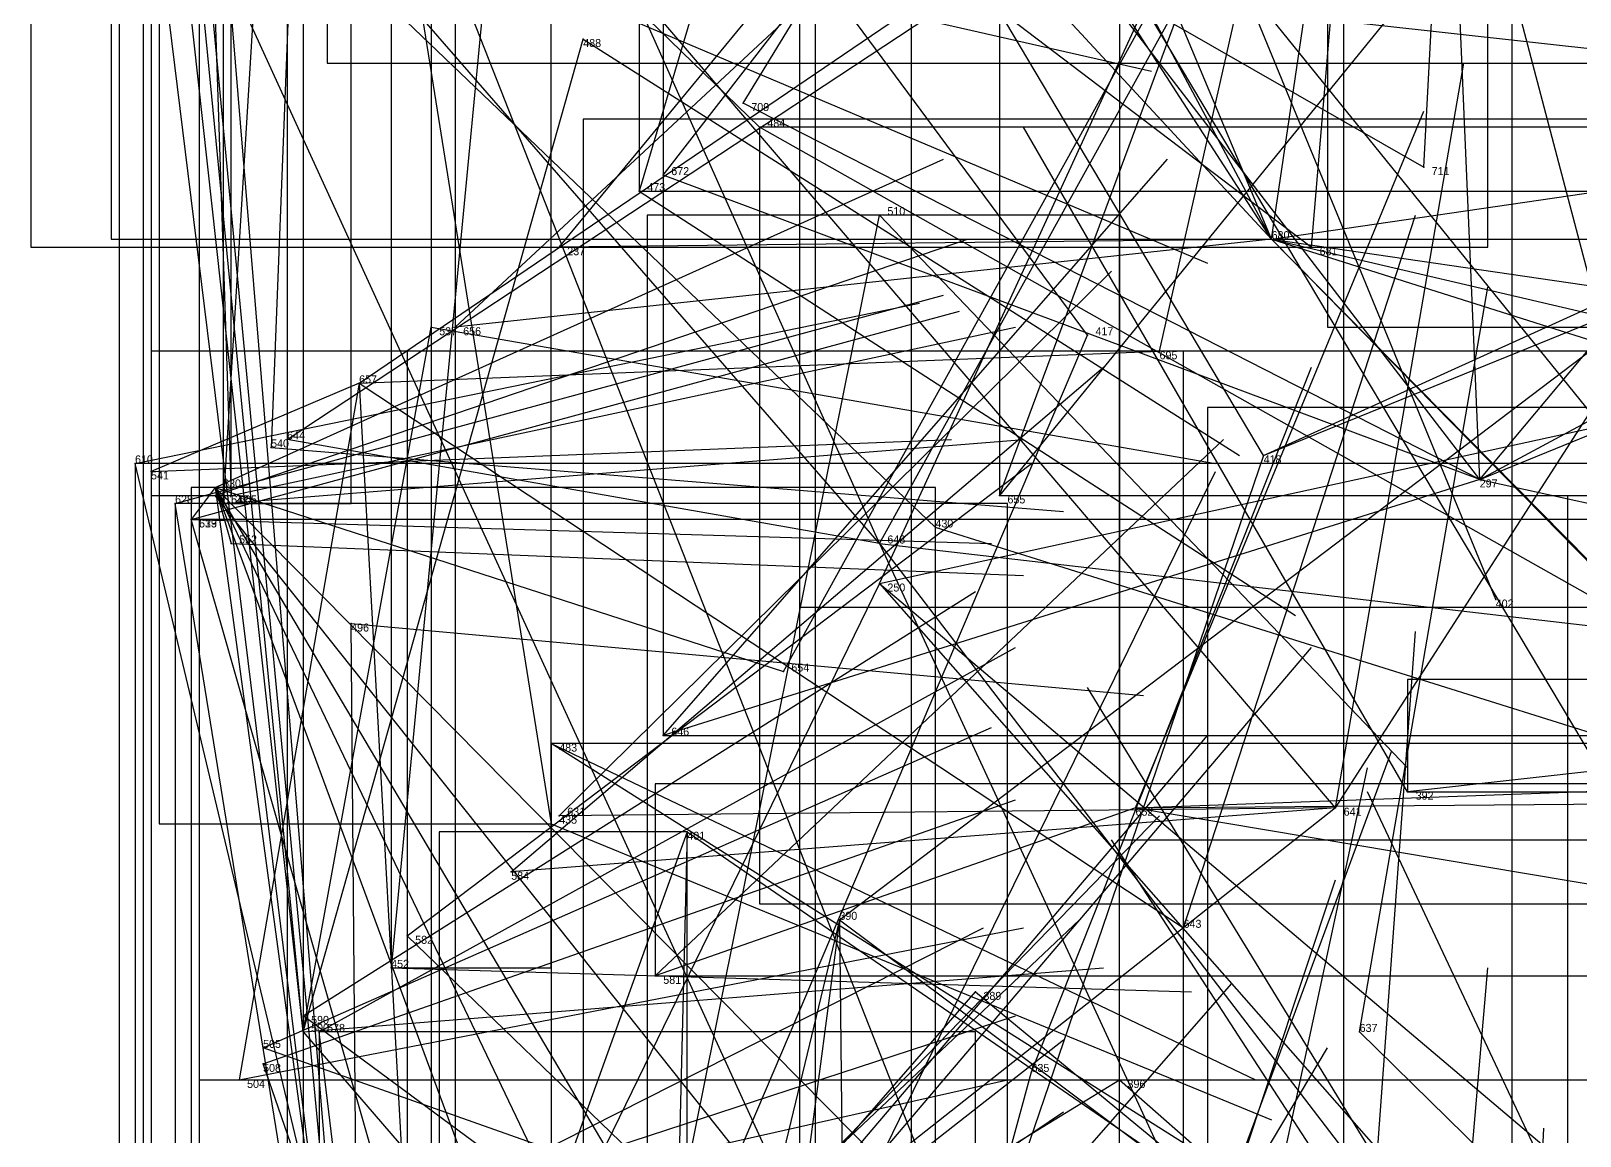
# Model space of a CAD drawing. Extents: x 59.1 to 70.8, y 600.3 to 605.1.
# Drawn here: x 68.099 to 68.2925, y 601.202 to 601.34 of the extents above; entities that cross this region are included whole.
import ezdxf

# ---------------------------------------------------------------- set-up
doc = ezdxf.new("R2010")
doc.units = 0
for name, color, linetype in [('Clients', 3, 'CONTINUOUS'), ('Facilities', 3, 'CONTINUOUS'), ('Facilities_lines', 3, 'CONTINUOUS'), ('Min_max_boxes', 1, 'CONTINUOUS'), ('Normals', 1, 'CONTINUOUS'), ('Source_points', 5, 'CONTINUOUS'), ('Text', 3, 'CONTINUOUS')]:
    doc.layers.add(name, color=color, linetype=linetype)

msp = doc.modelspace()

# ---------------------------------------------------------------- linework, layer by layer
at = {"layer": 'Clients', "color": 5}
for p in [(68.168, 601.339, 444.729), (68.188, 601.331, 445.565), (68.19, 601.328, 444.651), (68.273, 601.323, 445.668), (68.178, 601.322, 445.504), (68.175, 601.32, 444.723), (68.205, 601.317, 444.576), (68.165, 601.313, 445.444), (68.259, 601.313, 445.611), (68.149, 601.303, 444.799), (68.152, 601.303, 445.385), (68.231, 601.302, 444.499), (68.24, 601.3, 445.553), (68.129, 601.288, 444.874), (68.131, 601.289, 445.264), (68.112, 601.286, 445.022), (68.114, 601.285, 444.945), (68.122, 601.282, 445.138), (68.124, 601.282, 445.007), (68.22, 601.282, 445.497), (68.117, 601.281, 445.098), (68.123, 601.281, 444.944), (68.119, 601.279, 445.076), (68.119, 601.279, 444.871), (68.212, 601.278, 444.518), (68.124, 601.276, 444.792), (68.139, 601.266, 444.716), (68.193, 601.26, 445.378), (68.178, 601.252, 445.318), (68.164, 601.251, 444.564), (68.271, 601.245, 444.339), (68.165, 601.242, 445.259), (68.164, 601.241, 444.606), (68.159, 601.235, 445.196), (68.243, 601.228, 445.35), (68.146, 601.227, 445.137), (68.144, 601.223, 444.683), (68.177, 601.222, 445.129), (68.217, 601.22, 444.334), (68.133, 601.217, 445.079), (68.135, 601.215, 445.015), (68.265, 601.215, 445.257), (68.128, 601.213, 444.95), (68.128, 601.211, 444.885), (68.125, 601.209, 444.823), (68.224, 601.21, 445.294), (68.235, 601.209, 444.255)]:
    msp.add_point(p, dxfattribs=at)
at = {"layer": 'Facilities', "color": 3}
for p in [(68.254, 601.314, 445.521), (68.14, 601.296, 445.325), (68.253, 601.287, 444.42), (68.28, 601.284, 445.465), (68.122, 601.283, 445.203), (68.205, 601.276, 445.367), (68.205, 601.271, 445.438), (68.282, 601.269, 444.343), (68.237, 601.243, 445.311), (68.262, 601.243, 445.407), (68.181, 601.24, 444.487), (68.2, 601.229, 444.409), (68.133, 601.215, 444.755)]:
    msp.add_point(p, dxfattribs=at)
at = {"layer": 'Facilities_lines', "color": 3}
for p, q in [((68.247, 601.562, 445.181), (68.175, 601.32, 444.723)), ((68.115, 601.555, 445.52), (68.124, 601.282, 445.007)), ((68.139, 601.541, 445.29), (68.123, 601.281, 444.944)), ((68.139, 601.541, 445.29), (68.129, 601.288, 444.874)), ((68.254, 601.314, 445.521), (68.162, 601.533, 446.164)), ((68.254, 601.314, 445.521), (68.171, 601.469, 445.934)), ((68.14, 601.149, 444.743), (68.11, 601.466, 445.257)), ((68.254, 601.314, 445.521), (68.161, 601.458, 445.873)), ((68.36, 601.454, 445.953), (68.22, 601.282, 445.497)), ((68.133, 601.435, 445.173), (68.164, 601.241, 444.606)), ((68.205, 601.276, 445.367), (68.134, 601.435, 445.626)), ((68.164, 601.432, 444.952), (68.144, 601.223, 444.683)), ((68.262, 601.243, 445.407), (68.383, 601.431, 445.837)), ((68.133, 601.215, 444.755), (68.113, 601.42, 445.376)), ((68.28, 601.284, 445.465), (68.394, 601.42, 445.779)), ((68.197, 601.412, 445.822), (68.318, 601.209, 445.328)), ((68.197, 601.412, 445.822), (68.307, 601.276, 445.522)), ((68.28, 601.284, 445.465), (68.187, 601.405, 445.761)), ((68.254, 601.314, 445.521), (68.178, 601.396, 445.7)), ((68.163, 601.386, 445.641), (68.259, 601.313, 445.611)), ((68.163, 601.386, 445.641), (68.273, 601.323, 445.668)), ((68.14, 601.149, 444.743), (68.112, 601.376, 445.109)), ((68.262, 601.243, 445.407), (68.149, 601.375, 445.582)), ((68.232, 601.144, 445.105), (68.143, 601.37, 445.522)), ((68.205, 601.276, 445.367), (68.131, 601.361, 445.398)), ((68.196, 601.189, 445.177), (68.12, 601.355, 445.335)), ((68.14, 601.149, 444.743), (68.123, 601.355, 445.076)), ((68.133, 601.215, 444.755), (68.118, 601.351, 445.274)), ((68.253, 601.287, 444.42), (68.392, 601.35, 444.677)), ((68.22, 601.346, 445.578), (68.31, 601.336, 445.612)), ((68.28, 601.284, 445.465), (68.388, 601.342, 445.551)), ((68.133, 601.215, 444.755), (68.168, 601.339, 444.729)), ((68.253, 601.287, 444.42), (68.381, 601.339, 444.603)), ((68.254, 601.314, 445.521), (68.384, 601.333, 445.617)), ((68.28, 601.284, 445.465), (68.188, 601.331, 445.565)), ((68.28, 601.284, 445.465), (68.398, 601.332, 445.493)), ((68.2, 601.229, 444.409), (68.332, 601.329, 444.49)), ((68.362, 601.231, 444.228), (68.19, 601.328, 444.651)), ((68.28, 601.284, 445.465), (68.178, 601.322, 445.504)), ((68.176, 601.173, 444.465), (68.205, 601.317, 444.576)), ((68.254, 601.314, 445.521), (68.152, 601.303, 445.385)), ((68.254, 601.314, 445.521), (68.165, 601.313, 445.444)), ((68.254, 601.314, 445.521), (68.361, 601.289, 445.44)), ((68.254, 601.314, 445.521), (68.411, 601.154, 445.011)), ((68.254, 601.314, 445.521), (68.371, 601.277, 445.382)), ((68.254, 601.314, 445.521), (68.397, 601.169, 445.066)), ((68.254, 601.314, 445.521), (68.35, 601.3, 445.5)), ((68.133, 601.215, 444.755), (68.149, 601.303, 444.799)), ((68.176, 601.173, 444.465), (68.231, 601.302, 444.499)), ((68.14, 601.296, 445.325), (68.24, 601.3, 445.553)), ((68.205, 601.271, 445.438), (68.338, 601.3, 445.571)), ((68.14, 601.296, 445.325), (68.114, 601.285, 444.945)), ((68.14, 601.296, 445.325), (68.125, 601.209, 444.823)), ((68.14, 601.296, 445.325), (68.152, 601.078, 444.564)), ((68.14, 601.296, 445.325), (68.243, 601.228, 445.35)), ((68.205, 601.276, 445.367), (68.131, 601.289, 445.264)), ((68.174, 601.026, 444.586), (68.112, 601.286, 445.022)), ((68.253, 601.287, 444.42), (68.195, 601.117, 444.201)), ((68.28, 601.284, 445.465), (68.178, 601.252, 445.318)), ((68.28, 601.284, 445.465), (68.385, 601.261, 445.327)), ((68.122, 601.283, 445.203), (68.119, 601.279, 444.871)), ((68.122, 601.283, 445.203), (68.207, 601.053, 444.768)), ((68.122, 601.283, 445.203), (68.136, 601.18, 444.594)), ((68.122, 601.283, 445.203), (68.2, 601.12, 444.987)), ((68.122, 601.283, 445.203), (68.124, 601.276, 444.792)), ((68.122, 601.283, 445.203), (68.205, 601.199, 445.236)), ((68.122, 601.283, 445.203), (68.212, 601.131, 445.048)), ((68.122, 601.283, 445.203), (68.193, 601.26, 445.378)), ((68.196, 601.189, 445.177), (68.122, 601.282, 445.138)), ((68.149, 601.083, 444.552), (68.117, 601.281, 445.098)), ((68.188, 601.038, 444.647), (68.119, 601.279, 445.076)), ((68.362, 601.231, 444.228), (68.212, 601.278, 444.518)), ((68.205, 601.276, 445.367), (68.3, 601.265, 445.409)), ((68.205, 601.276, 445.367), (68.273, 601.129, 445.02)), ((68.205, 601.276, 445.367), (68.313, 601.135, 445.113)), ((68.205, 601.271, 445.438), (68.146, 601.15, 444.872)), ((68.205, 601.271, 445.438), (68.36, 601.095, 445.003)), ((68.205, 601.271, 445.438), (68.341, 601.156, 445.168)), ((68.14, 601.149, 444.743), (68.139, 601.266, 444.716)), ((68.397, 601.259, 444.37), (68.271, 601.245, 444.339)), ((68.305, 601.162, 444.023), (68.164, 601.251, 444.564)), ((68.237, 601.243, 445.311), (68.32, 601.246, 445.351)), ((68.237, 601.243, 445.311), (68.362, 601.244, 445.376)), ((68.262, 601.243, 445.407), (68.159, 601.235, 445.196)), ((68.262, 601.243, 445.407), (68.165, 601.242, 445.259)), ((68.262, 601.243, 445.407), (68.172, 601.172, 445.056)), ((68.237, 601.243, 445.311), (68.177, 601.222, 445.129)), ((68.237, 601.243, 445.311), (68.338, 601.226, 445.296)), ((68.181, 601.24, 444.487), (68.15, 601.154, 444.543)), ((68.181, 601.24, 444.487), (68.174, 600.956, 444.036)), ((68.2, 601.229, 444.409), (68.168, 601.096, 444.347)), ((68.2, 601.229, 444.409), (68.178, 601.062, 444.18)), ((68.2, 601.229, 444.409), (68.202, 601.049, 444.045)), ((68.232, 601.144, 445.105), (68.146, 601.227, 445.137)), ((68.176, 601.173, 444.465), (68.217, 601.22, 444.334)), ((68.232, 601.144, 445.105), (68.133, 601.217, 445.079)), ((68.133, 601.215, 444.755), (68.197, 601.141, 444.21)), ((68.151, 601.082, 444.489), (68.135, 601.215, 445.015)), ((68.366, 601.116, 444.974), (68.265, 601.215, 445.257)), ((68.196, 601.189, 445.177), (68.128, 601.213, 444.95)), ((68.188, 601.038, 444.647), (68.128, 601.211, 444.885)), ((68.174, 601.026, 444.586), (68.224, 601.21, 445.294)), ((68.176, 601.173, 444.465), (68.235, 601.209, 444.255))]:
    msp.add_line(p, q, dxfattribs=at)
at = {"layer": 'Min_max_boxes', "color": 1}
for p, q in [((68.109, 601.645, 445.558), (68.109, 601.314, 445.558)), ((68.109, 601.645, 446.338), (68.109, 601.314, 446.338)), ((68.115, 601.629, 444.606), (68.115, 601.241, 444.606)), ((68.115, 601.629, 445.839), (68.115, 601.241, 445.839)), ((68.164, 601.241, 444.606), (68.164, 601.629, 444.606)), ((68.164, 601.241, 445.839), (68.164, 601.629, 445.839)), ((68.22, 601.587, 445.497), (68.22, 601.282, 445.497)), ((68.22, 601.587, 446.07), (68.22, 601.282, 446.07)), ((68.099, 601.585, 445.186), (68.099, 601.313, 445.186)), ((68.099, 601.585, 446.117), (68.099, 601.313, 446.117)), ((68.281, 601.313, 445.186), (68.281, 601.585, 445.186)), ((68.281, 601.313, 446.117), (68.281, 601.585, 446.117)), ((68.12, 601.575, 445.328), (68.12, 601.209, 445.328)), ((68.12, 601.575, 445.965), (68.12, 601.209, 445.965)), ((68.175, 601.562, 444.723), (68.175, 601.32, 444.723)), ((68.175, 601.562, 445.181), (68.175, 601.32, 445.181)), ((68.114, 601.555, 445.007), (68.114, 601.282, 445.007)), ((68.114, 601.555, 445.52), (68.114, 601.282, 445.52)), ((68.124, 601.282, 445.007), (68.124, 601.555, 445.007)), ((68.124, 601.282, 445.52), (68.124, 601.555, 445.52)), ((68.123, 601.541, 444.874), (68.123, 601.281, 444.874)), ((68.123, 601.541, 445.29), (68.123, 601.281, 445.29)), ((68.139, 601.281, 444.874), (68.139, 601.541, 444.874)), ((68.139, 601.281, 445.29), (68.139, 601.541, 445.29)), ((68.152, 601.533, 445.011), (68.152, 601.154, 445.011)), ((68.152, 601.533, 446.164), (68.152, 601.154, 446.164)), ((68.136, 601.496, 445.458), (68.136, 601.336, 445.458)), ((68.136, 601.496, 446.052), (68.136, 601.336, 446.052)), ((68.11, 601.466, 444.518), (68.11, 600.983, 444.518)), ((68.11, 601.466, 445.257), (68.11, 600.983, 445.257)), ((68.209, 600.983, 444.518), (68.209, 601.466, 444.518)), ((68.209, 600.983, 445.257), (68.209, 601.466, 445.257)), ((68.235, 601.462, 444.625), (68.235, 601.239, 444.625)), ((68.235, 601.462, 444.914), (68.235, 601.239, 444.914)), ((68.261, 601.46, 444.658), (68.261, 601.303, 444.658)), ((68.261, 601.46, 444.908), (68.261, 601.303, 444.908)), ((68.131, 601.435, 445.02), (68.131, 601.129, 445.02)), ((68.131, 601.435, 445.626), (68.131, 601.129, 445.626)), ((68.144, 601.432, 444.683), (68.144, 601.223, 444.683)), ((68.144, 601.432, 444.952), (68.144, 601.223, 444.952)), ((68.149, 601.431, 445.056), (68.149, 601.172, 445.056)), ((68.149, 601.431, 445.837), (68.149, 601.172, 445.837)), ((68.164, 601.223, 444.683), (68.164, 601.432, 444.683)), ((68.164, 601.223, 444.952), (68.164, 601.432, 444.952)), ((68.113, 601.42, 444.21), (68.113, 601.141, 444.21)), ((68.113, 601.42, 445.376), (68.113, 601.141, 445.376)), ((68.178, 601.42, 445.318), (68.178, 601.252, 445.318)), ((68.178, 601.42, 445.779), (68.178, 601.252, 445.779)), ((68.197, 601.141, 444.21), (68.197, 601.42, 444.21)), ((68.197, 601.141, 445.376), (68.197, 601.42, 445.376)), ((68.133, 601.37, 444.421), (68.133, 600.97, 444.421)), ((68.133, 601.37, 445.522), (68.133, 600.97, 445.522)), ((68.263, 601.37, 444.173), (68.263, 601.107, 444.173)), ((68.263, 601.37, 444.748), (68.263, 601.107, 444.748)), ((68.12, 601.355, 444.618), (68.12, 601.066, 444.618)), ((68.12, 601.355, 445.335), (68.12, 601.066, 445.335)), ((68.284, 601.354, 444.271), (68.284, 600.99, 444.271)), ((68.284, 601.354, 445.198), (68.284, 600.99, 445.198)), ((68.195, 601.35, 444.201), (68.195, 601.117, 444.201)), ((68.195, 601.35, 444.677), (68.195, 601.117, 444.677)), ((68.136, 601.336, 445.458), (68.335, 601.336, 445.458)), ((68.136, 601.336, 446.052), (68.335, 601.336, 446.052)), ((68.136, 601.336, 445.458), (68.136, 601.336, 446.052)), ((68.332, 601.329, 444.045), (68.168, 601.329, 444.045)), ((68.168, 601.329, 444.045), (68.168, 601.049, 444.045)), ((68.332, 601.329, 444.49), (68.168, 601.329, 444.49)), ((68.168, 601.329, 444.49), (68.168, 601.049, 444.49)), ((68.168, 601.329, 444.045), (68.168, 601.329, 444.49)), ((68.475, 601.328, 444.228), (68.19, 601.328, 444.228)), ((68.19, 601.328, 444.228), (68.19, 601.231, 444.228)), ((68.475, 601.328, 444.651), (68.19, 601.328, 444.651)), ((68.19, 601.328, 444.651), (68.19, 601.231, 444.651)), ((68.19, 601.328, 444.228), (68.19, 601.328, 444.651)), ((68.175, 601.32, 444.723), (68.437, 601.32, 444.723)), ((68.175, 601.32, 445.181), (68.437, 601.32, 445.181)), ((68.175, 601.32, 444.723), (68.175, 601.32, 445.181)), ((68.235, 601.317, 444.255), (68.176, 601.317, 444.255)), ((68.176, 601.317, 444.255), (68.176, 601.173, 444.255)), ((68.235, 601.317, 444.576), (68.176, 601.317, 444.576)), ((68.176, 601.317, 444.576), (68.176, 601.173, 444.576)), ((68.176, 601.317, 444.255), (68.176, 601.317, 444.576)), ((68.235, 601.173, 444.255), (68.235, 601.317, 444.255)), ((68.235, 601.173, 444.576), (68.235, 601.317, 444.576)), ((68.235, 601.317, 444.255), (68.235, 601.317, 444.576)), ((68.099, 601.313, 445.186), (68.281, 601.313, 445.186)), ((68.099, 601.313, 446.117), (68.281, 601.313, 446.117)), ((68.099, 601.313, 445.186), (68.099, 601.313, 446.117)), ((68.109, 601.314, 445.558), (68.352, 601.314, 445.558)), ((68.109, 601.314, 446.338), (68.352, 601.314, 446.338)), ((68.109, 601.314, 445.558), (68.109, 601.314, 446.338)), ((68.281, 601.313, 445.186), (68.281, 601.313, 446.117)), ((68.261, 601.303, 444.658), (68.448, 601.303, 444.658)), ((68.261, 601.303, 444.908), (68.448, 601.303, 444.908)), ((68.261, 601.303, 444.658), (68.261, 601.303, 444.908)), ((68.243, 601.3, 444.564), (68.114, 601.3, 444.564)), ((68.114, 601.3, 444.564), (68.114, 601.078, 444.564)), ((68.243, 601.3, 445.553), (68.114, 601.3, 445.553)), ((68.114, 601.3, 445.553), (68.114, 601.078, 445.553)), ((68.114, 601.3, 444.564), (68.114, 601.3, 445.553)), ((68.36, 601.3, 444.872), (68.146, 601.3, 444.872)), ((68.146, 601.3, 444.872), (68.146, 601.095, 444.872)), ((68.36, 601.3, 445.571), (68.146, 601.3, 445.571)), ((68.146, 601.3, 445.571), (68.146, 601.095, 445.571)), ((68.146, 601.3, 444.872), (68.146, 601.3, 445.571)), ((68.243, 601.078, 444.564), (68.243, 601.3, 444.564)), ((68.243, 601.078, 445.553), (68.243, 601.3, 445.553)), ((68.243, 601.3, 444.564), (68.243, 601.3, 445.553)), ((68.475, 601.293, 444.507), (68.246, 601.293, 444.507)), ((68.246, 601.293, 444.507), (68.246, 600.918, 444.507)), ((68.475, 601.293, 445.257), (68.246, 601.293, 445.257)), ((68.246, 601.293, 445.257), (68.246, 600.918, 445.257)), ((68.246, 601.293, 444.507), (68.246, 601.293, 445.257)), ((68.304, 601.286, 444.222), (68.112, 601.286, 444.222)), ((68.112, 601.286, 444.222), (68.112, 600.832, 444.222)), ((68.304, 601.286, 445.294), (68.112, 601.286, 445.294)), ((68.112, 601.286, 445.294), (68.112, 600.832, 445.294)), ((68.112, 601.286, 444.222), (68.112, 601.286, 445.294)), ((68.114, 601.282, 445.007), (68.124, 601.282, 445.007)), ((68.114, 601.282, 445.52), (68.124, 601.282, 445.52)), ((68.114, 601.282, 445.007), (68.114, 601.282, 445.52)), ((68.212, 601.283, 444.594), (68.119, 601.283, 444.594)), ((68.119, 601.283, 444.594), (68.119, 601.053, 444.594)), ((68.212, 601.283, 445.378), (68.119, 601.283, 445.378)), ((68.119, 601.283, 445.378), (68.119, 601.053, 445.378)), ((68.119, 601.283, 444.594), (68.119, 601.283, 445.378)), ((68.124, 601.282, 445.007), (68.124, 601.282, 445.52)), ((68.212, 601.053, 444.594), (68.212, 601.283, 444.594)), ((68.212, 601.053, 445.378), (68.212, 601.283, 445.378)), ((68.212, 601.283, 444.594), (68.212, 601.283, 445.378)), ((68.22, 601.282, 445.497), (68.453, 601.282, 445.497)), ((68.22, 601.282, 446.07), (68.453, 601.282, 446.07)), ((68.22, 601.282, 445.497), (68.22, 601.282, 446.07)), ((68.221, 601.281, 444.105), (68.117, 601.281, 444.105)), ((68.117, 601.281, 444.105), (68.117, 600.992, 444.105)), ((68.221, 601.281, 445.098), (68.117, 601.281, 445.098)), ((68.117, 601.281, 445.098), (68.117, 600.992, 445.098)), ((68.117, 601.281, 444.105), (68.117, 601.281, 445.098)), ((68.123, 601.281, 444.874), (68.139, 601.281, 444.874)), ((68.123, 601.281, 445.29), (68.139, 601.281, 445.29)), ((68.123, 601.281, 444.874), (68.123, 601.281, 445.29)), ((68.139, 601.281, 444.874), (68.139, 601.281, 445.29)), ((68.221, 600.992, 444.105), (68.221, 601.281, 444.105)), ((68.221, 600.992, 445.098), (68.221, 601.281, 445.098)), ((68.221, 601.281, 444.105), (68.221, 601.281, 445.098)), ((68.322, 601.279, 444.154), (68.119, 601.279, 444.154)), ((68.119, 601.279, 444.154), (68.119, 600.847, 444.154)), ((68.322, 601.279, 445.221), (68.119, 601.279, 445.221)), ((68.119, 601.279, 445.221), (68.119, 600.847, 445.221)), ((68.119, 601.279, 444.154), (68.119, 601.279, 445.221)), ((68.408, 601.268, 443.494), (68.195, 601.268, 443.494)), ((68.195, 601.268, 443.494), (68.195, 600.84, 443.494)), ((68.408, 601.268, 444.441), (68.195, 601.268, 444.441)), ((68.195, 601.268, 444.441), (68.195, 600.84, 444.441)), ((68.195, 601.268, 443.494), (68.195, 601.268, 444.441)), ((68.397, 601.259, 444.339), (68.271, 601.259, 444.339)), ((68.271, 601.259, 444.339), (68.271, 601.245, 444.339)), ((68.397, 601.259, 444.37), (68.271, 601.259, 444.37)), ((68.271, 601.259, 444.37), (68.271, 601.245, 444.37)), ((68.271, 601.259, 444.339), (68.271, 601.259, 444.37)), ((68.178, 601.252, 445.318), (68.398, 601.252, 445.318)), ((68.178, 601.252, 445.779), (68.398, 601.252, 445.779)), ((68.178, 601.252, 445.318), (68.178, 601.252, 445.779)), ((68.305, 601.251, 444.023), (68.164, 601.251, 444.023)), ((68.164, 601.251, 444.023), (68.164, 601.162, 444.023)), ((68.305, 601.251, 444.564), (68.164, 601.251, 444.564)), ((68.164, 601.251, 444.564), (68.164, 601.162, 444.564)), ((68.164, 601.251, 444.023), (68.164, 601.251, 444.564)), ((68.362, 601.246, 445.129), (68.177, 601.246, 445.129)), ((68.177, 601.246, 445.129), (68.177, 601.222, 445.129)), ((68.362, 601.246, 445.376), (68.177, 601.246, 445.376)), ((68.177, 601.246, 445.376), (68.177, 601.222, 445.376)), ((68.177, 601.246, 445.129), (68.177, 601.246, 445.376)), ((68.271, 601.245, 444.339), (68.397, 601.245, 444.339)), ((68.271, 601.245, 444.37), (68.397, 601.245, 444.37)), ((68.271, 601.245, 444.339), (68.271, 601.245, 444.37)), ((68.115, 601.241, 444.606), (68.164, 601.241, 444.606)), ((68.115, 601.241, 445.839), (68.164, 601.241, 445.839)), ((68.115, 601.241, 444.606), (68.115, 601.241, 445.839)), ((68.181, 601.24, 444.036), (68.15, 601.24, 444.036)), ((68.15, 601.24, 444.036), (68.15, 600.956, 444.036)), ((68.181, 601.24, 444.543), (68.15, 601.24, 444.543)), ((68.15, 601.24, 444.543), (68.15, 600.956, 444.543)), ((68.15, 601.24, 444.036), (68.15, 601.24, 444.543)), ((68.164, 601.241, 444.606), (68.164, 601.241, 445.839)), ((68.181, 600.956, 444.036), (68.181, 601.24, 444.036)), ((68.181, 600.956, 444.543), (68.181, 601.24, 444.543)), ((68.181, 601.24, 444.036), (68.181, 601.24, 444.543)), ((68.235, 601.239, 444.625), (68.488, 601.239, 444.625)), ((68.235, 601.239, 444.914), (68.488, 601.239, 444.914)), ((68.235, 601.239, 444.625), (68.235, 601.239, 444.914)), ((68.19, 601.231, 444.228), (68.475, 601.231, 444.228)), ((68.19, 601.231, 444.651), (68.475, 601.231, 444.651)), ((68.19, 601.231, 444.228), (68.19, 601.231, 444.651)), ((68.144, 601.223, 444.683), (68.164, 601.223, 444.683)), ((68.144, 601.223, 444.952), (68.164, 601.223, 444.952)), ((68.144, 601.223, 444.683), (68.144, 601.223, 444.952)), ((68.164, 601.223, 444.683), (68.164, 601.223, 444.952)), ((68.177, 601.222, 445.129), (68.362, 601.222, 445.129)), ((68.177, 601.222, 445.376), (68.362, 601.222, 445.376)), ((68.177, 601.222, 445.129), (68.177, 601.222, 445.376)), ((68.217, 601.215, 444.287), (68.135, 601.215, 444.287)), ((68.135, 601.215, 444.287), (68.135, 600.916, 444.287)), ((68.217, 601.215, 445.015), (68.135, 601.215, 445.015)), ((68.135, 601.215, 445.015), (68.135, 600.916, 445.015)), ((68.135, 601.215, 444.287), (68.135, 601.215, 445.015)), ((68.217, 600.916, 444.287), (68.217, 601.215, 444.287)), ((68.217, 600.916, 445.015), (68.217, 601.215, 445.015)), ((68.217, 601.215, 444.287), (68.217, 601.215, 445.015)), ((68.12, 601.209, 445.328), (68.325, 601.209, 445.328)), ((68.12, 601.209, 445.965), (68.325, 601.209, 445.965)), ((68.12, 601.209, 445.328), (68.12, 601.209, 445.965))]:
    msp.add_line(p, q, dxfattribs=at)
at = {"layer": 'Normals', "color": 1}
for p, q in [((68.273, 601.323, 445.668), (68.278, 601.417, 445.635)), ((68.188, 601.331, 445.565), (68.238, 601.413, 445.539)), ((68.254, 601.314, 445.521), (68.268, 601.409, 445.493)), ((68.259, 601.313, 445.611), (68.267, 601.408, 445.581)), ((68.178, 601.322, 445.504), (68.237, 601.398, 445.476)), ((68.19, 601.328, 444.651), (68.121, 601.395, 444.623)), ((68.24, 601.3, 445.553), (68.261, 601.393, 445.523)), ((68.165, 601.313, 445.444), (68.226, 601.387, 445.416)), ((68.231, 601.302, 444.499), (68.174, 601.379, 444.471)), ((68.28, 601.284, 445.465), (68.276, 601.378, 445.431)), ((68.253, 601.287, 444.42), (68.203, 601.371, 444.398)), ((68.22, 601.282, 445.497), (68.253, 601.371, 445.465)), ((68.152, 601.303, 445.385), (68.223, 601.369, 445.361)), ((68.205, 601.276, 445.367), (68.251, 601.359, 445.335)), ((68.205, 601.271, 445.438), (68.245, 601.358, 445.408)), ((68.282, 601.269, 444.343), (68.245, 601.359, 444.319)), ((68.142, 601.357, 444.881), (68.239, 601.335, 444.894)), ((68.14, 601.296, 445.325), (68.221, 601.351, 445.305)), ((68.156, 601.349, 444.804), (68.246, 601.311, 444.827)), ((68.212, 601.278, 444.518), (68.143, 601.344, 444.49)), ((68.131, 601.289, 445.264), (68.213, 601.343, 445.244)), ((68.193, 601.26, 445.378), (68.239, 601.343, 445.346)), ((68.309, 601.251, 444.266), (68.285, 601.342, 444.233)), ((68.168, 601.339, 444.729), (68.25, 601.287, 444.754)), ((68.262, 601.243, 445.407), (68.278, 601.336, 445.373)), ((68.237, 601.243, 445.311), (68.273, 601.33, 445.277)), ((68.271, 601.245, 444.339), (68.223, 601.328, 444.31)), ((68.122, 601.283, 445.203), (68.213, 601.324, 445.19)), ((68.178, 601.252, 445.318), (68.241, 601.324, 445.287)), ((68.175, 601.32, 444.723), (68.257, 601.267, 444.747)), ((68.205, 601.317, 444.576), (68.271, 601.248, 444.605)), ((68.243, 601.228, 445.35), (68.272, 601.317, 445.316)), ((68.122, 601.282, 445.138), (68.216, 601.314, 445.127)), ((68.165, 601.242, 445.259), (68.234, 601.31, 445.234)), ((68.265, 601.215, 445.257), (68.281, 601.308, 445.224)), ((68.112, 601.286, 445.022), (68.21, 601.306, 445.018)), ((68.117, 601.281, 445.098), (68.213, 601.307, 445.089)), ((68.119, 601.279, 445.076), (68.215, 601.305, 445.07)), ((68.124, 601.282, 445.007), (68.222, 601.303, 445.002)), ((68.149, 601.303, 444.799), (68.247, 601.286, 444.808)), ((68.159, 601.235, 445.196), (68.233, 601.298, 445.174)), ((68.224, 601.21, 445.294), (68.259, 601.298, 445.263)), ((68.114, 601.285, 444.945), (68.214, 601.289, 444.946)), ((68.123, 601.281, 444.944), (68.223, 601.289, 444.944)), ((68.129, 601.288, 444.874), (68.228, 601.28, 444.883)), ((68.177, 601.222, 445.129), (68.248, 601.289, 445.108)), ((68.146, 601.227, 445.137), (68.224, 601.286, 445.118)), ((68.205, 601.199, 445.236), (68.247, 601.285, 445.207)), ((68.291, 601.188, 445.275), (68.291, 601.282, 445.242)), ((68.119, 601.279, 444.871), (68.219, 601.276, 444.878)), ((68.124, 601.276, 444.792), (68.223, 601.272, 444.801)), ((68.133, 601.217, 445.079), (68.217, 601.27, 445.066)), ((68.139, 601.266, 444.716), (68.238, 601.257, 444.728)), ((68.265, 601.17, 445.221), (68.272, 601.265, 445.192)), ((68.135, 601.215, 445.015), (68.222, 601.263, 445)), ((68.196, 601.189, 445.177), (68.259, 601.263, 445.152)), ((68.28, 601.178, 444.102), (68.231, 601.258, 444.068)), ((68.128, 601.213, 444.95), (68.219, 601.253, 444.941)), ((68.183, 601.178, 445.119), (68.246, 601.252, 445.095)), ((68.164, 601.251, 444.564), (68.252, 601.209, 444.586)), ((68.236, 601.161, 445.074), (68.269, 601.25, 445.042)), ((68.246, 601.155, 445.166), (68.266, 601.248, 445.136)), ((68.128, 601.211, 444.885), (68.222, 601.244, 444.878)), ((68.305, 601.162, 444.023), (68.266, 601.245, 443.984)), ((68.172, 601.172, 445.056), (68.24, 601.242, 445.034)), ((68.164, 601.241, 444.606), (68.254, 601.204, 444.629)), ((68.181, 601.24, 444.487), (68.261, 601.185, 444.511)), ((68.284, 601.162, 444.103), (68.234, 601.239, 444.063)), ((68.232, 601.144, 445.105), (68.262, 601.234, 445.074)), ((68.125, 601.209, 444.823), (68.223, 601.228, 444.823)), ((68.129, 601.183, 444.902), (68.218, 601.228, 444.891)), ((68.159, 601.162, 444.999), (68.23, 601.229, 444.978)), ((68.2, 601.229, 444.409), (68.279, 601.17, 444.427)), ((68.133, 601.215, 444.755), (68.233, 601.223, 444.761)), ((68.144, 601.223, 444.683), (68.244, 601.22, 444.689)), ((68.273, 601.129, 445.02), (68.281, 601.223, 444.986)), ((68.185, 601.148, 444.977), (68.249, 601.221, 444.954)), ((68.217, 601.22, 444.334), (68.291, 601.159, 444.362)), ((68.127, 601.186, 444.823), (68.222, 601.217, 444.819)), ((68.15, 601.153, 444.938), (68.228, 601.214, 444.923)), ((68.212, 601.131, 445.048), (68.261, 601.213, 445.021)), ((68.123, 601.187, 444.747), (68.221, 601.209, 444.747)), ((68.235, 601.209, 444.255), (68.308, 601.145, 444.28)), ((68.146, 601.15, 444.872), (68.228, 601.205, 444.857)), ((68.284, 601.109, 445.063), (68.288, 601.203, 445.029))]:
    msp.add_line(p, q, dxfattribs=at)
at = {"layer": 'Source_points', "color": 5}
for p in [(68.168, 601.339, 444.729), (68.188, 601.331, 445.565), (68.19, 601.328, 444.651), (68.273, 601.323, 445.668), (68.178, 601.322, 445.504), (68.175, 601.32, 444.723), (68.205, 601.317, 444.576), (68.165, 601.313, 445.444), (68.254, 601.314, 445.521), (68.259, 601.313, 445.611), (68.149, 601.303, 444.799), (68.152, 601.303, 445.385), (68.231, 601.302, 444.499), (68.24, 601.3, 445.553), (68.14, 601.296, 445.325), (68.129, 601.288, 444.874), (68.131, 601.289, 445.264), (68.112, 601.286, 445.022), (68.253, 601.287, 444.42), (68.114, 601.285, 444.945), (68.28, 601.284, 445.465), (68.122, 601.283, 445.203), (68.122, 601.282, 445.138), (68.124, 601.282, 445.007), (68.22, 601.282, 445.497), (68.117, 601.281, 445.098), (68.123, 601.281, 444.944), (68.119, 601.279, 444.871), (68.119, 601.279, 445.076), (68.212, 601.278, 444.518), (68.124, 601.276, 444.792), (68.205, 601.276, 445.367), (68.205, 601.271, 445.438), (68.282, 601.269, 444.343), (68.139, 601.266, 444.716), (68.193, 601.26, 445.378), (68.178, 601.252, 445.318), (68.164, 601.251, 444.564), (68.271, 601.245, 444.339), (68.165, 601.242, 445.259), (68.237, 601.243, 445.311), (68.262, 601.243, 445.407), (68.164, 601.241, 444.606), (68.181, 601.24, 444.487), (68.159, 601.235, 445.196), (68.2, 601.229, 444.409), (68.243, 601.228, 445.35), (68.146, 601.227, 445.137), (68.144, 601.223, 444.683), (68.177, 601.222, 445.129), (68.217, 601.22, 444.334), (68.133, 601.217, 445.079), (68.133, 601.215, 444.755), (68.135, 601.215, 445.015), (68.265, 601.215, 445.257), (68.128, 601.213, 444.95), (68.128, 601.211, 444.885), (68.125, 601.209, 444.823), (68.224, 601.21, 445.294), (68.235, 601.209, 444.255)]:
    msp.add_point(p, dxfattribs=at)

# ---------------------------------------------------------------- texts
at = {"layer": 'Text', "color": 3}
for s, p in [('488', (68.168, 601.338, 444.729)), ('709', (68.189, 601.33, 445.565)), ('484', (68.191, 601.328, 444.651)), ('672', (68.179, 601.322, 445.504)), ('711', (68.274, 601.322, 445.668)), ('473', (68.176, 601.32, 444.723)), ('510', (68.206, 601.317, 444.576)), ('680', (68.254, 601.314, 445.521)), ('237', (68.166, 601.312, 445.444)), ('681', (68.26, 601.312, 445.611)), ('537', (68.15, 601.302, 444.799)), ('656', (68.153, 601.302, 445.385)), ('417', (68.232, 601.302, 444.499)), ('695', (68.24, 601.299, 445.553)), ('657', (68.14, 601.296, 445.325)), ('644', (68.131, 601.289, 445.264)), ('540', (68.129, 601.288, 444.874)), ('610', (68.112, 601.286, 445.022)), ('418', (68.253, 601.286, 444.42)), ('541', (68.114, 601.284, 444.945)), ('630', (68.123, 601.283, 445.203)), ('297', (68.28, 601.283, 445.465)), ('628', (68.117, 601.281, 445.098)), ('612', (68.123, 601.281, 445.138)), ('542', (68.124, 601.281, 444.944)), ('605', (68.125, 601.281, 445.007)), ('655', (68.221, 601.281, 445.497)), ('539', (68.12, 601.278, 444.871)), ('613', (68.12, 601.278, 445.076)), ('430', (68.212, 601.278, 444.518)), ('552', (68.125, 601.276, 444.792)), ('648', (68.206, 601.276, 445.367)), ('250', (68.206, 601.27, 445.438)), ('402', (68.282, 601.268, 444.343)), ('496', (68.139, 601.265, 444.716)), ('654', (68.194, 601.26, 445.378)), ('646', (68.179, 601.252, 445.318)), ('483', (68.165, 601.25, 444.564)), ('392', (68.272, 601.244, 444.339)), ('435', (68.165, 601.241, 444.606)), ('631', (68.166, 601.242, 445.259)), ('652', (68.237, 601.242, 445.311)), ('641', (68.263, 601.242, 445.407)), ('401', (68.181, 601.239, 444.487)), ('584', (68.159, 601.234, 445.196)), ('390', (68.2, 601.229, 444.409)), ('643', (68.243, 601.228, 445.35)), ('582', (68.147, 601.226, 445.137)), ('452', (68.144, 601.223, 444.683)), ('581', (68.178, 601.221, 445.129)), ('389', (68.218, 601.219, 444.334)), ('590', (68.134, 601.216, 445.079)), ('500', (68.134, 601.215, 444.755)), ('578', (68.136, 601.215, 445.015)), ('637', (68.265, 601.215, 445.257)), ('505', (68.128, 601.213, 444.95)), ('508', (68.128, 601.21, 444.885)), ('635', (68.224, 601.21, 445.294)), ('504', (68.126, 601.208, 444.823)), ('396', (68.236, 601.208, 444.255))]:
    msp.add_text(s, height=0.001, dxfattribs=at).set_placement(p)

doc.saveas('drawing.dxf')
